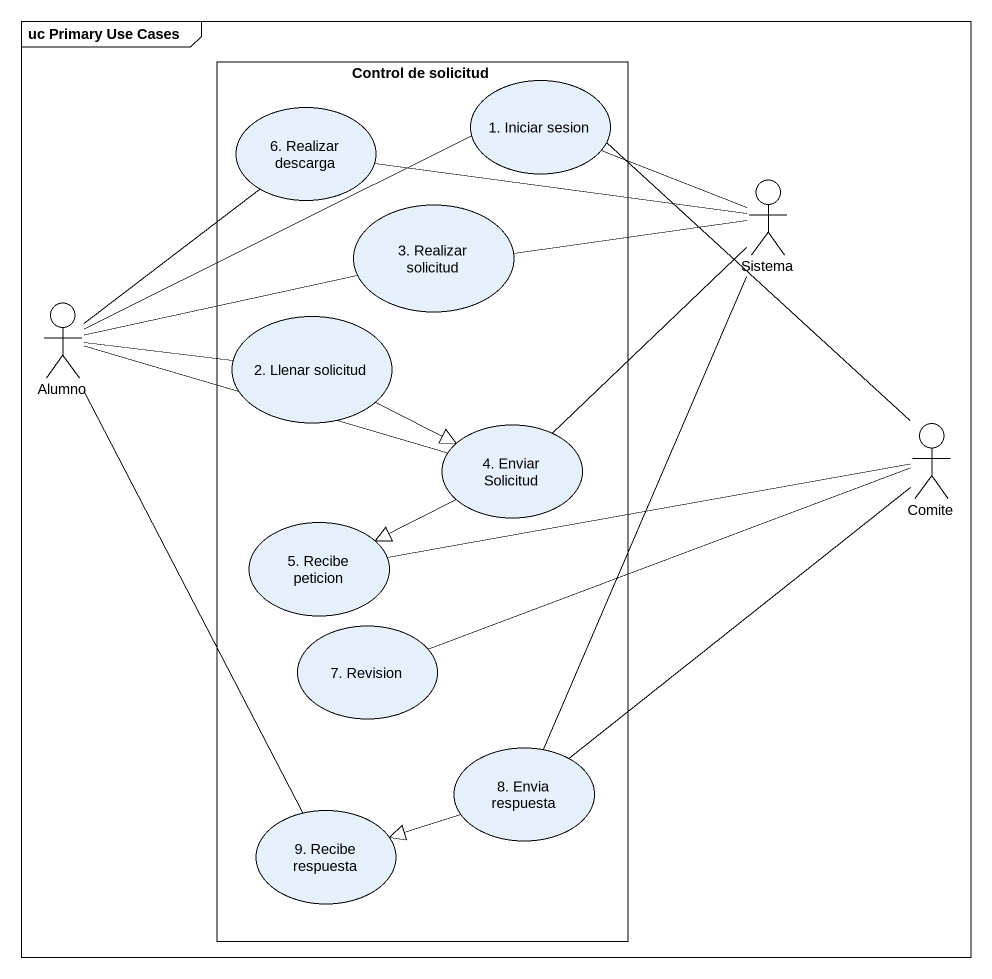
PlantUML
@startuml
mainframe uc Primary Use Cases
rectangle "Control de solicitud" as Control_de_solicitud {
  usecase "1. Iniciar sesion" as u1_Iniciar_sesion
  usecase "6. Realizar descarga" as u6_Realizar_descarga
  usecase "3. Realizar solicitud" as u3_Realizar_solicitud
  usecase "2. Llenar solicitud" as u2_Llenar_solicitud
  usecase "4. Enviar Solicitud" as u4_Enviar_Solicitud
  usecase "5. Recibe peticion" as u5_Recibe_peticion
  usecase "7. Revision" as u7_Revision
  usecase "8. Envia respuesta" as u8_Envia_respuesta
  usecase "9. Recibe respuesta" as u9_Recibe_respuesta
}
actor Sistema
actor Alumno
actor Comite
u6_Realizar_descarga -right- Sistema
u3_Realizar_solicitud -right- Sistema
Sistema -left- u1_Iniciar_sesion
Alumno -right- u1_Iniciar_sesion
Alumno -up- u6_Realizar_descarga
Alumno -right- u3_Realizar_solicitud
Alumno -right- u2_Llenar_solicitud
Alumno -right- u4_Enviar_Solicitud
u2_Llenar_solicitud -right-|> u4_Enviar_Solicitud
u4_Enviar_Solicitud -up- Sistema
u4_Enviar_Solicitud -left-|> u5_Recibe_peticion
Comite -up- u1_Iniciar_sesion
Comite -left- u7_Revision
Comite -- u8_Envia_respuesta
u5_Recibe_peticion -right- Comite
u8_Envia_respuesta -up- Sistema
u8_Envia_respuesta -left-|> u9_Recibe_respuesta
u9_Recibe_respuesta -up- Alumno
@enduml
